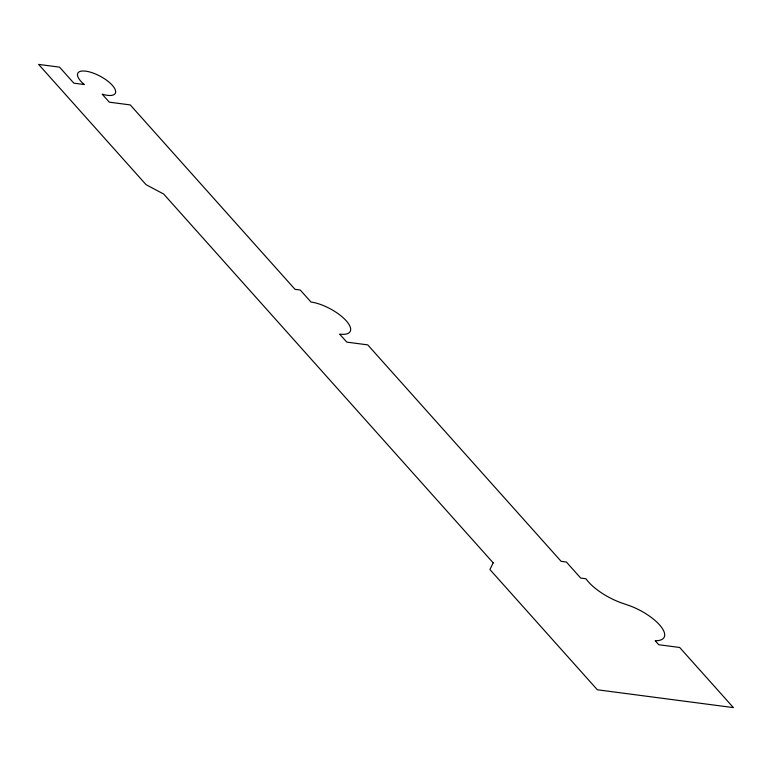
<?xml version="1.0" encoding="UTF-8"?>
<svg xmlns="http://www.w3.org/2000/svg" width="772" height="772" viewBox="0 0 772 772"><rect width="100%" height="100%" fill="white"/><g stroke="black" fill="none" stroke-linecap="round" stroke-linejoin="round"><path stroke-width="1.16" d="M493.202 562.865L489.902 569.514L597.354 689.782L733.4 707.606L679.678 647.476L658.748 644.726L655.158 640.721A33.225 12.342 28.3 0 0 661.276 626.98A33.225 12.342 28.3 0 0 628.34 605.267L622.28 603.183A35.985 13.365 28.3 0 1 585.938 578.759L580.708 578.074L566.378 562.035L561.148 561.35L367.733 344.872L346.802 342.131L339.641 334.112A28.246 10.49 28.3 0 0 346.242 320.814A28.246 10.49 28.3 0 0 310.981 302.035L300.24 290.011L295.01 289.326L130.246 104.915L109.315 102.174L102.155 94.155A21.288 7.903 28.3 0 0 113.426 86.628A21.288 7.903 28.3 0 0 84.505 71.034A21.288 7.903 28.3 0 0 84.322 84.544L73.861 83.173L59.531 67.135L38.6 64.394L146.053 184.662L163.683 194.052L493.202 562.865"/></g></svg>
